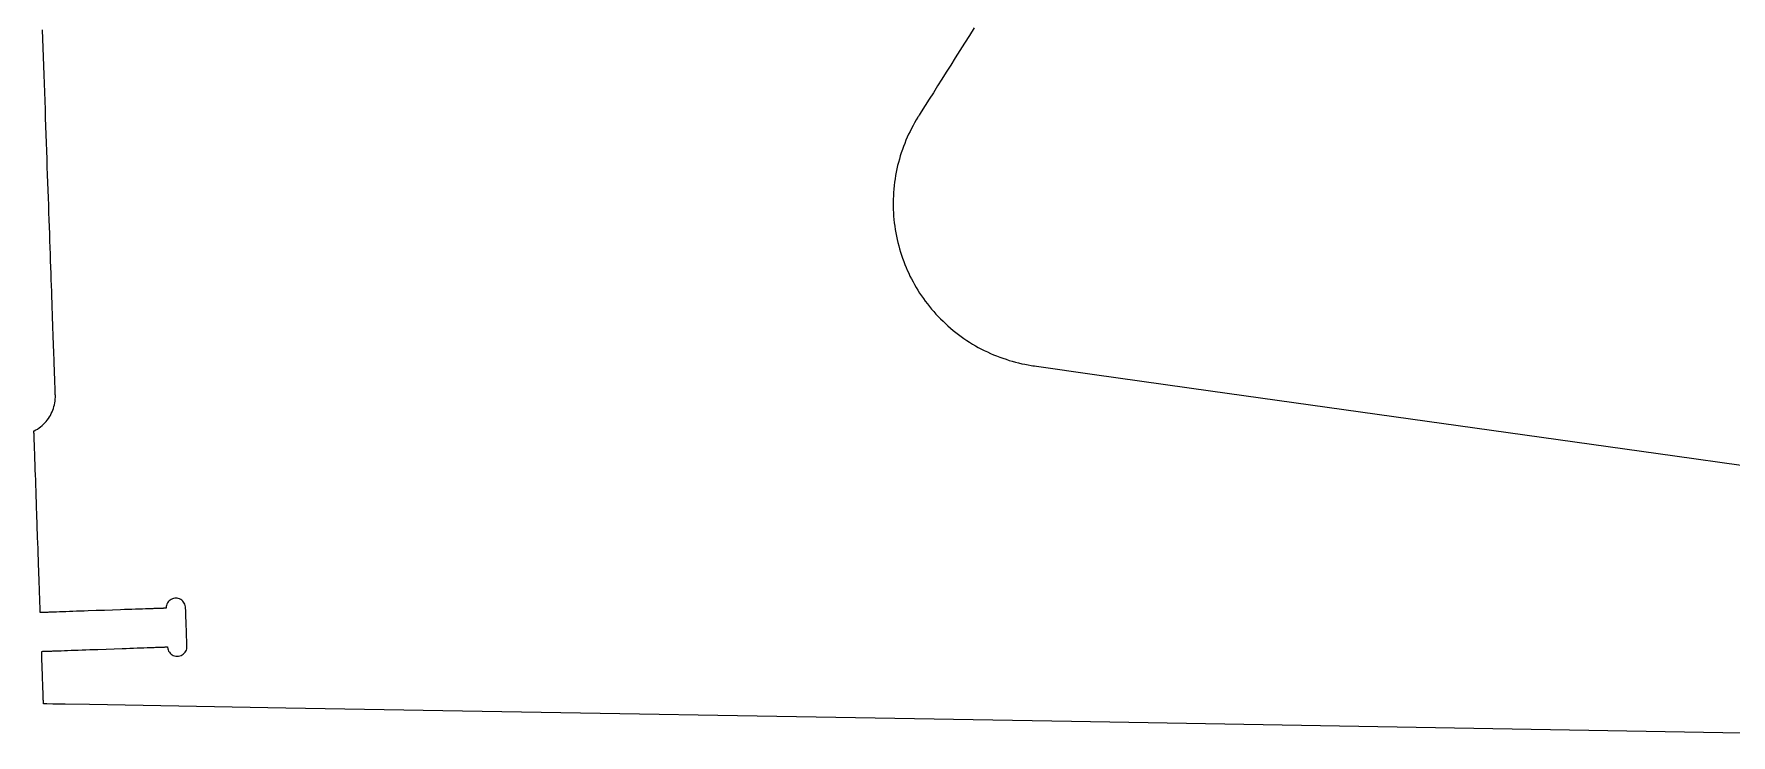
# Model space of a CAD drawing. Extents: x 0.9 to 46.8, y 2.8 to 94.5.
# Drawn here: x 2.94 to 23.65, y 3.24 to 11.8 of the extents above; entities that cross this region are included whole.
import ezdxf

# ---------------------------------------------------------------- set-up
doc = ezdxf.new("R2010")
doc.units = 0
doc.layers.add('LAYER_1', color=7, linetype='CONTINUOUS')

msp = doc.modelspace()

# ---------------------------------------------------------------- linework, layer by layer
at = {"layer": 'LAYER_1'}
for points in [[(25.187, 3.238), (15.599, 3.403), (6.012, 3.568), (3.615, 3.61), (3.315, 3.615), (3.166, 3.617), (3.091, 3.619), (3.053, 3.619), (3.052, 3.619), (3.052, 3.619), (3.052, 3.619), (3.052, 3.62), (3.052, 3.62), (3.052, 3.623), (3.052, 3.627), (3.052, 3.632), (3.051, 3.64), (3.051, 3.648), (3.051, 3.658), (3.05, 3.669), (3.05, 3.682), (3.049, 3.695), (3.049, 3.71), (3.048, 3.725), (3.048, 3.741), (3.047, 3.758), (3.047, 3.776), (3.046, 3.795), (3.045, 3.833), (3.043, 3.873), (3.042, 3.914), (3.039, 3.997), (3.037, 4.037), (3.036, 4.076), (3.035, 4.113), (3.034, 4.131), (3.034, 4.147), (3.033, 4.163), (3.033, 4.178), (3.032, 4.192), (3.032, 4.205), (3.031, 4.217), (3.031, 4.227), (3.03, 4.237), (3.03, 4.245), (3.03, 4.251), (3.03, 4.256), (3.03, 4.259), (3.03, 4.261), (3.03, 4.261), (3.03, 4.261), (3.032, 4.261), (3.035, 4.261), (3.038, 4.261), (3.043, 4.262), (3.049, 4.262), (3.055, 4.262), (3.063, 4.262), (3.071, 4.263), (3.08, 4.263), (3.091, 4.263), (3.101, 4.264), (3.113, 4.264), (3.126, 4.264), (3.139, 4.265), (3.153, 4.265), (3.167, 4.266), (3.183, 4.266), (3.199, 4.267), (3.232, 4.268), (3.268, 4.269), (3.307, 4.271), (3.347, 4.272), (3.389, 4.274), (3.432, 4.275), (3.477, 4.277), (3.524, 4.278), (3.571, 4.28), (3.619, 4.282), (3.717, 4.285), (3.817, 4.289), (3.916, 4.292), (4.013, 4.295), (4.06, 4.297), (4.107, 4.299), (4.152, 4.3), (4.196, 4.302), (4.239, 4.303), (4.279, 4.305), (4.318, 4.306), (4.355, 4.307), (4.389, 4.309), (4.405, 4.309), (4.421, 4.31), (4.436, 4.31), (4.45, 4.311), (4.464, 4.311), (4.477, 4.312), (4.489, 4.312), (4.5, 4.312), (4.511, 4.313), (4.52, 4.313), (4.529, 4.313), (4.537, 4.314), (4.544, 4.314), (4.55, 4.314), (4.556, 4.314), (4.56, 4.315), (4.563, 4.315), (4.565, 4.315), (4.566, 4.315), (4.567, 4.315), (4.567, 4.314), (4.567, 4.31), (4.569, 4.293), (4.574, 4.278), (4.58, 4.263), (4.589, 4.25), (4.599, 4.238), (4.61, 4.227), (4.623, 4.218), (4.637, 4.211), (4.652, 4.205), (4.668, 4.202), (4.684, 4.201), (4.701, 4.202), (4.717, 4.205), (4.732, 4.21), (4.746, 4.218), (4.759, 4.227), (4.77, 4.237), (4.781, 4.249), (4.789, 4.262), (4.796, 4.277), (4.8, 4.292), (4.803, 4.308), (4.803, 4.316), (4.803, 4.321), (4.803, 4.323), (4.803, 4.323), (4.803, 4.324), (4.803, 4.327), (4.803, 4.33), (4.803, 4.335), (4.803, 4.341), (4.802, 4.348), (4.802, 4.356), (4.802, 4.364), (4.801, 4.374), (4.801, 4.384), (4.801, 4.395), (4.8, 4.407), (4.799, 4.432), (4.798, 4.459), (4.797, 4.488), (4.796, 4.518), (4.794, 4.578), (4.793, 4.609), (4.792, 4.638), (4.791, 4.667), (4.79, 4.693), (4.789, 4.718), (4.789, 4.729), (4.789, 4.74), (4.788, 4.75), (4.788, 4.759), (4.788, 4.767), (4.787, 4.775), (4.787, 4.781), (4.787, 4.786), (4.787, 4.791), (4.787, 4.794), (4.787, 4.795), (4.787, 4.796), (4.786, 4.805), (4.783, 4.821), (4.778, 4.836), (4.771, 4.85), (4.763, 4.863), (4.752, 4.875), (4.741, 4.886), (4.728, 4.894), (4.713, 4.901), (4.698, 4.906), (4.682, 4.909), (4.666, 4.91), (4.664, 4.91), (4.663, 4.91), (4.661, 4.91), (4.657, 4.91), (4.64, 4.907), (4.625, 4.902), (4.611, 4.895), (4.597, 4.887), (4.586, 4.876), (4.575, 4.865), (4.566, 4.852), (4.559, 4.838), (4.554, 4.822), (4.551, 4.807), (4.55, 4.79), (4.55, 4.788), (4.55, 4.788), (4.548, 4.788), (4.546, 4.788), (4.542, 4.787), (4.538, 4.787), (4.533, 4.787), (4.526, 4.787), (4.519, 4.787), (4.511, 4.786), (4.502, 4.786), (4.492, 4.786), (4.481, 4.785), (4.47, 4.785), (4.458, 4.785), (4.445, 4.784), (4.431, 4.784), (4.416, 4.783), (4.401, 4.783), (4.386, 4.782), (4.369, 4.781), (4.334, 4.78), (4.298, 4.779), (4.259, 4.778), (4.218, 4.776), (4.175, 4.775), (4.131, 4.773), (4.085, 4.772), (4.039, 4.77), (3.991, 4.768), (3.894, 4.765), (3.795, 4.761), (3.695, 4.758), (3.597, 4.754), (3.549, 4.753), (3.502, 4.751), (3.456, 4.75), (3.411, 4.748), (3.368, 4.746), (3.326, 4.745), (3.286, 4.744), (3.248, 4.742), (3.212, 4.741), (3.179, 4.74), (3.163, 4.739), (3.148, 4.739), (3.133, 4.738), (3.119, 4.738), (3.106, 4.737), (3.094, 4.737), (3.083, 4.736), (3.072, 4.736), (3.062, 4.736), (3.053, 4.735), (3.045, 4.735), (3.037, 4.735), (3.031, 4.735), (3.026, 4.735), (3.021, 4.734), (3.018, 4.734), (3.015, 4.734), (3.014, 4.734), (3.013, 4.734), (3.013, 4.735), (3.013, 4.737), (3.013, 4.741), (3.013, 4.747), (3.012, 4.753), (3.012, 4.762), (3.012, 4.771), (3.011, 4.782), (3.011, 4.794), (3.011, 4.807), (3.01, 4.822), (3.009, 4.837), (3.009, 4.854), (3.008, 4.872), (3.008, 4.891), (3.007, 4.911), (3.006, 4.932), (3.005, 4.954), (3.005, 4.977), (3.004, 5.001), (3.003, 5.026), (3.002, 5.052), (3.001, 5.078), (3, 5.105), (2.999, 5.133), (2.998, 5.162), (2.997, 5.191), (2.995, 5.252), (2.993, 5.315), (2.991, 5.38), (2.988, 5.446), (2.986, 5.515), (2.983, 5.584), (2.981, 5.655), (2.976, 5.797), (2.971, 5.941), (2.968, 6.012), (2.966, 6.082), (2.964, 6.152), (2.961, 6.221), (2.959, 6.288), (2.957, 6.353), (2.954, 6.417), (2.952, 6.478), (2.951, 6.508), (2.95, 6.537), (2.949, 6.565), (2.948, 6.593), (2.947, 6.62), (2.946, 6.646), (2.945, 6.671), (2.945, 6.695), (2.944, 6.719), (2.943, 6.742), (2.942, 6.763), (2.942, 6.784), (2.941, 6.803), (2.94, 6.822), (2.94, 6.839), (2.939, 6.856), (2.938, 6.871), (2.938, 6.885), (2.938, 6.898), (2.937, 6.909), (2.937, 6.919), (2.936, 6.928), (2.936, 6.936), (2.936, 6.942), (2.936, 6.947), (2.936, 6.95), (2.936, 6.952), (2.936, 6.952), (2.936, 6.952), (2.937, 6.953), (2.958, 6.964), (2.979, 6.976), (2.998, 6.99), (3.017, 7.004), (3.035, 7.019), (3.052, 7.034), (3.068, 7.051), (3.084, 7.068), (3.098, 7.086), (3.112, 7.104), (3.124, 7.124), (3.136, 7.143), (3.147, 7.164), (3.157, 7.184), (3.166, 7.206), (3.173, 7.228), (3.18, 7.25), (3.186, 7.272), (3.19, 7.295), (3.193, 7.318), (3.196, 7.342), (3.197, 7.365), (3.197, 7.389), (3.197, 7.391), (3.197, 7.392), (3.197, 7.392), (3.196, 7.393), (3.196, 7.395), (3.196, 7.398), (3.196, 7.401), (3.196, 7.405), (3.196, 7.414), (3.195, 7.426), (3.195, 7.44), (3.194, 7.457), (3.194, 7.476), (3.193, 7.498), (3.192, 7.522), (3.191, 7.548), (3.19, 7.576), (3.189, 7.607), (3.188, 7.64), (3.187, 7.676), (3.185, 7.713), (3.184, 7.752), (3.182, 7.794), (3.181, 7.838), (3.179, 7.884), (3.178, 7.932), (3.176, 7.982), (3.174, 8.033), (3.172, 8.087), (3.17, 8.143), (3.168, 8.201), (3.166, 8.26), (3.164, 8.321), (3.162, 8.385), (3.16, 8.45), (3.157, 8.516), (3.155, 8.585), (3.152, 8.655), (3.15, 8.727), (3.147, 8.8), (3.145, 8.875), (3.142, 8.952), (3.139, 9.03), (3.137, 9.11), (3.134, 9.191), (3.131, 9.274), (3.128, 9.358), (3.125, 9.444), (3.122, 9.531), (3.119, 9.619), (3.116, 9.709), (3.112, 9.8), (3.109, 9.892), (3.106, 9.985), (3.103, 10.08), (3.099, 10.176), (3.096, 10.273), (3.092, 10.372), (3.089, 10.471), (3.085, 10.571), (3.082, 10.673), (3.078, 10.775), (3.075, 10.879), (3.071, 10.983), (3.067, 11.089), (3.064, 11.195), (3.06, 11.303), (3.056, 11.411), (3.052, 11.52), (3.049, 11.629), (3.045, 11.74), (3.041, 11.851)], [(14.413, 11.875), (14.354, 11.781), (14.295, 11.689), (14.238, 11.598), (14.182, 11.508), (14.126, 11.42), (14.072, 11.334), (14.018, 11.249), (13.966, 11.165), (13.914, 11.083), (13.864, 11.003), (13.814, 10.925), (13.766, 10.848), (13.742, 10.81), (13.736, 10.801), (13.733, 10.796), (13.732, 10.794), (13.731, 10.793), (13.731, 10.793), (13.73, 10.792), (13.725, 10.783), (13.705, 10.75), (13.685, 10.716), (13.666, 10.682), (13.648, 10.647), (13.63, 10.611), (13.612, 10.575), (13.596, 10.539), (13.58, 10.502), (13.564, 10.464), (13.55, 10.426), (13.536, 10.388), (13.523, 10.35), (13.511, 10.311), (13.499, 10.271), (13.488, 10.232), (13.478, 10.192), (13.469, 10.152), (13.461, 10.111), (13.453, 10.071), (13.447, 10.03), (13.441, 9.989), (13.436, 9.948), (13.432, 9.907), (13.428, 9.865), (13.426, 9.824), (13.424, 9.783), (13.424, 9.741), (13.424, 9.7), (13.425, 9.658), (13.427, 9.617), (13.429, 9.576), (13.433, 9.535), (13.437, 9.494), (13.442, 9.453), (13.448, 9.413), (13.455, 9.372), (13.463, 9.332), (13.471, 9.292), (13.481, 9.253), (13.491, 9.214), (13.501, 9.175), (13.513, 9.136), (13.525, 9.098), (13.538, 9.061), (13.552, 9.023), (13.566, 8.986), (13.581, 8.95), (13.596, 8.914), (13.613, 8.879), (13.629, 8.843), (13.647, 8.808), (13.666, 8.774), (13.685, 8.739), (13.705, 8.705), (13.726, 8.67), (13.747, 8.637), (13.769, 8.603), (13.792, 8.57), (13.816, 8.537), (13.841, 8.505), (13.866, 8.473), (13.892, 8.441), (13.918, 8.41), (13.946, 8.38), (13.974, 8.35), (14.002, 8.32), (14.032, 8.291), (14.062, 8.263), (14.092, 8.235), (14.123, 8.207), (14.155, 8.181), (14.187, 8.155), (14.22, 8.13), (14.254, 8.105), (14.287, 8.081), (14.322, 8.058), (14.357, 8.035), (14.392, 8.014), (14.427, 7.993), (14.463, 7.973), (14.5, 7.953), (14.536, 7.935), (14.573, 7.917), (14.611, 7.9), (14.648, 7.883), (14.686, 7.868), (14.724, 7.853), (14.762, 7.84), (14.801, 7.827), (14.839, 7.814), (14.878, 7.803), (14.916, 7.793), (14.955, 7.783), (14.994, 7.774), (15.032, 7.766), (15.071, 7.758), (15.11, 7.752), (15.129, 7.749), (15.139, 7.747), (15.143, 7.747), (15.145, 7.747), (15.145, 7.747), (15.146, 7.746), (15.147, 7.746), (15.15, 7.746), (15.172, 7.743), (15.88, 7.643), (17.297, 7.444), (22.964, 6.648), (28.631, 5.851)]]:
    msp.add_lwpolyline(points, dxfattribs=at)

doc.saveas('drawing.dxf')
